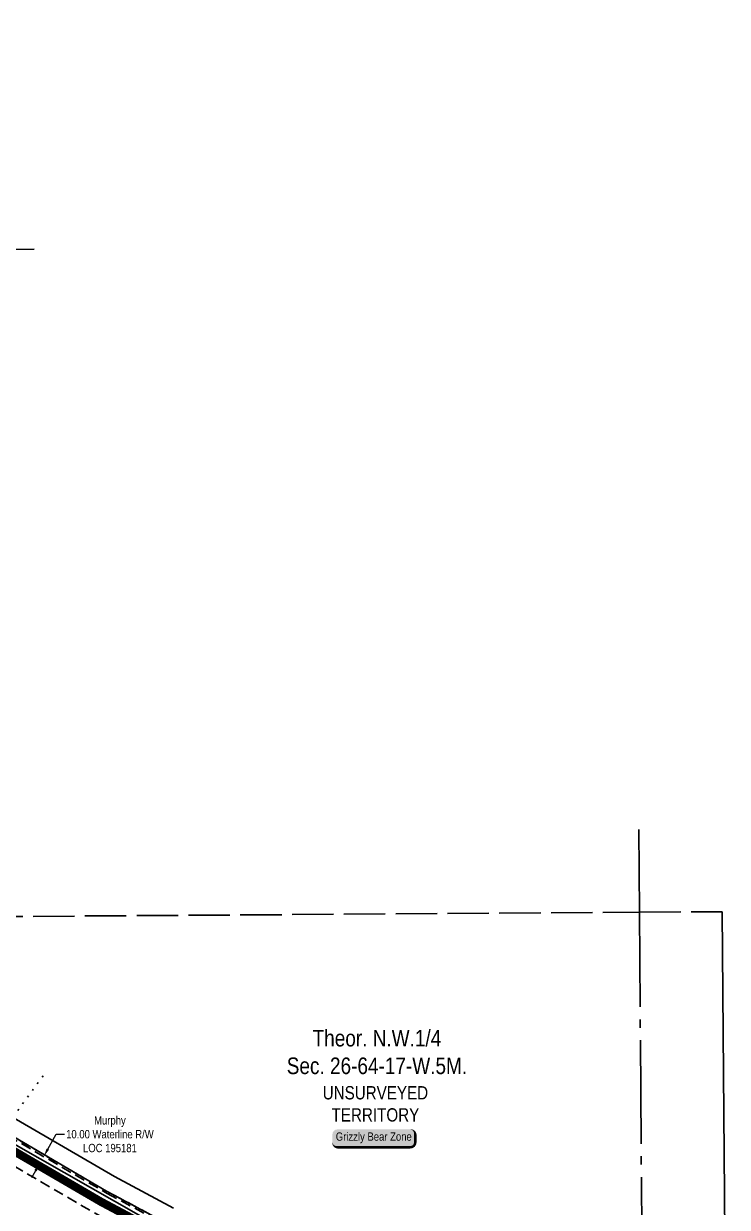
# Model space of a CAD drawing. Extents: x 527417 to 535105, y 6045789 to 6049248.
# Drawn here: x 534256 to 535105, y 6047203 to 6048630 of the extents above; entities that cross this region are included whole.
import ezdxf

# ---------------------------------------------------------------- set-up
doc = ezdxf.new("R2010")
doc.units = 0
doc.header["$LTSCALE"] = 5
doc.header["$PDSIZE"] = 0.5
for name, pattern in [('foc-ACCESSROAD', [3.75, 2.5, -1.25]), ('foc-FLOWLINE', [3.75, 2.5, -1.25]), ('foc-QUARTERLINE', [33, 25, -3, 2, -3]), ('foc-TOPO', [1, 0.2, -0.8]), ('foc-UNSURVEYED', [12.5, 10, -2.5])]:
    doc.linetypes.add(name, pattern=pattern)
doc.layers.get('Defpoints').update_dxf_attribs({"color": 9})
for name, color, linetype in [('AS-PIPE-AG', 44, 'Continuous'), ('AS-ROADS', 254, 'Continuous'), ('AS-WILDLIFE-BLOCK', 131, 'Continuous'), ('C-FLOWLINE', 13, 'foc-FLOWLINE'), ('C-RW', 13, 'Continuous'), ('C-SYMBOL', 7, 'Continuous'), ('CG-NOTES', 7, 'Continuous'), ('F-AR', 190, 'foc-ACCESSROAD'), ('L-SECQ', 8, 'foc-QUARTERLINE'), ('L-UNS-T', 3, 'Continuous'), ('L-USEC', 7, 'foc-UNSURVEYED'), ('T-VEGETATION CHANGE', 104, 'foc-TOPO')]:
    doc.layers.add(name, color=color, linetype=linetype)
doc.layers.add('C-RW-T', color=13, linetype='Continuous', lineweight=9)
doc.styles.add('175L', font='ARIALN.TTF', dxfattribs={"height": 20})
doc.styles.add('80', font='ARIALN.TTF', dxfattribs={"height": 10})
doc.styles.add('80CG', font='ARIALN.TTF', dxfattribs={"height": 10})
doc.styles.add('80L', font='ARIALN.TTF', dxfattribs={"height": 10})
doc.dimstyles.new('Compass 5 000', dxfattribs={"dimscale": 5, "dimtxt": 9, "dimasz": 2, "dimexe": 0.2, "dimexo": 0.0625, "dimgap": 0.5, "dimtad": 0, "dimtih": 1, "dimtoh": 1, "dimzin": 0, "dimdsep": 46, "dimtxsty": '80CG', "dimcen": 0.1, "dimse1": 1, "dimse2": 1, "dimclrd": 256, "dimclrt": 256, "dimaunit": 1, "dimadec": 4, "dimazin": 0, "dimtfac": 0.06, "dimtofl": 0, "dimtmove": 0, "dimatfit": 1, "dimfxl": 0.2, "dimtolj": 1, "dimtzin": 0, "dimlwd": -1, "dimarcsym": 0})

# ---------------------------------------------------------------- blocks, each defined once
blk = doc.blocks.new('*D596')
at = {"layer": 'C-RW-T', "transparency": 16777216}
for p, q in [((534285.4, 6047273.2), (534295.6, 6047291.1)), ((534295.6, 6047291.1), (534305.6, 6047291.1)), ((534270.6, 6047247.2), (534265.7, 6047238.5))]:
    blk.add_line(p, q, dxfattribs=at)
for points in [[(534284, 6047274), (534286.9, 6047272.4), (534280.5, 6047264.5)], [(534269.2, 6047248), (534272.1, 6047246.3), (534275.6, 6047255.8)]]:
    blk.add_solid(points, dxfattribs=at)
at = {"layer": 'Defpoints', "color": 0, "transparency": 16777216}
for p in [(534278.3, 6047265.8), (534273.3, 6047257.1), (534275.6, 6047255.8)]:
    blk.add_point(p, dxfattribs=at)
at = {"layer": 'C-RW-T', "transparency": 16777216, "insert": (534360.3, 6047291.1), "char_height": 10, "attachment_point": 5, "style": '80CG'}
blk.add_mtext('\\A1;Murphy\\P10.00 Waterline R/W\\PLOC 195181', dxfattribs=at)
blk = doc.blocks.new('*U570')
h = blk.add_hatch(color=255)
edge = h.paths.add_edge_path()
edge.add_line((-44, -11.5), (44, -11.5))
edge.add_arc((44, -5.5), 6, 270, 360)
edge.add_line((50, -5.5), (50, 4))
edge.add_arc((44, 4), 6, 0, 90)
edge.add_line((44, 10), (-44, 10))
edge.add_arc((-44, 4), 6, 90, 180)
edge.add_line((-50, 4), (-50, -5.5))
edge.add_arc((-44, -5.5), 6, 180, 270)
at = {"color": 131, "flags": 128}
blk.add_lwpolyline([(-44, -11.5, 3, 3, 0), (44, -11.5, 3, 3, 0.414214), (50, -5.5, 3, 3, 0), (50, 4, 3, 0, 0.414214), (44, 10, 0, 0, 0), (-44, 10, 0, 0, 0.414214), (-50, 4, 0, 0, 0), (-50, -5.5, 0, 3, 0.414214)], format="xyseb", close=True, dxfattribs=at)
at = {"color": 131, "style": '80'}
blk.add_attdef('ENTER_TEXT_001', (-26.8, -4.9), '', height=10, dxfattribs=at)

msp = doc.modelspace()

# ---------------------------------------------------------------- linework, layer by layer
at = {"layer": 'AS-PIPE-AG', "flags": 128}
msp.add_lwpolyline([(533948.766, 6047447.511), (533976.099, 6047432.487), (534039.722, 6047393.211), (534079.519, 6047368.915), (534143.967, 6047337.694), (534158.297, 6047326.852), (534244.346, 6047279.482), (534397.487, 6047192.232)], dxfattribs=at)
at = {"layer": 'AS-ROADS', "const_width": 9.995}
msp.add_lwpolyline([(534421.005, 6047171.641), (534349.757, 6047209.578), (534214.157, 6047288.467)], dxfattribs=at)
at = {"layer": 'C-FLOWLINE'}
msp.add_lwpolyline([(534423.812, 6047172.745), (534352.268, 6047210.842), (534216.457, 6047289.856), (534208.696, 6047293.869), (534213.616, 6047302.586), (534221.272, 6047298.628), (534357.136, 6047219.583), (534428.759, 6047181.444)], dxfattribs=at)
at = {"layer": 'C-RW', "flags": 128}
msp.add_lwpolyline([(534427.592, 6047184.52), (534356.226, 6047222.52), (534220.547, 6047301.454), (534134.185, 6047346.103), (534093.966, 6047370.283), (534052.631, 6047388.459), (534014.215, 6047415.033), (533985.937, 6047433.273), (534018.392, 6047483.589), (534035.19, 6047472.754), (534013.57, 6047439.236), (534025.321, 6047431.657), (534062.429, 6047405.988), (534103.176, 6047388.07), (534143.935, 6047363.565), (534230.169, 6047318.983), (534365.953, 6047239.987), (534436.987, 6047202.164)], dxfattribs=at)
at = {"layer": 'CG-NOTES'}
msp.add_line((535098.988, 6047559.337), (535105.207, 6046755.212), dxfattribs=at)
at = {"layer": 'F-AR', "flags": 128}
msp.add_lwpolyline([(534545.764, 6047075.49), (534520.791, 6047092.076), (534449.976, 6047135.894), (534412.764, 6047158.445), (534341.636, 6047196.319), (534206.114, 6047275.162), (534119.56, 6047319.909), (534080.15, 6047343.603), (534037.934, 6047362.167), (533997.555, 6047390.098), (533956.043, 6047416.875), (533907.504, 6047438.36), (533826.044, 6047490.58), (533684.379, 6047567.109), (533640.568, 6047595.014), (533488.975, 6047679.542), (533340.355, 6047758.447), (533255.941, 6047810.748), (533147.916, 6047867.631), (533131.245, 6047877.869), (533091.625, 6047903.661), (533002.46, 6047954.092), (532961.953, 6047972.71), (532931.268, 6047976.345), (532868.87, 6047973.671), (532809.598, 6047973.076), (532744.018, 6047976.087), (532685.691, 6047976.459), (532636.19, 6047974.295), (532523.117, 6047975.089), (532475.157, 6047973.529), (532421.61, 6047970.985), (532395.778, 6047971.642), (532243.544, 6047972.394), (532076.912, 6047971.196), (531962.735, 6047968.923), (531901.222, 6047970.682), (531793.578, 6047966.959), (531732.437, 6047968.749), (531440.089, 6047969.887), (531336.911, 6047966.613), (531162.814, 6047965.523), (531037.065, 6047962.555), (530979.432, 6047963.875), (530843.902, 6047962.632), (530733.378, 6047968.205), (530671.855, 6047969.877), (530609.828, 6047991.148), (530495.081, 6048039.176), (530449.603, 6048054.281), (530384.198, 6048078.886), (530368.366, 6048088.659), (530280.907, 6048105.3), (530245.424, 6048118.171), (530148.032, 6048149.772), (530104.504, 6048168.057), (530041.83, 6048191.076), (530000.405, 6048204.959), (529947.46, 6048218.987), (529816.803, 6048244.86), (529697.896, 6048291.109), (529628.068, 6048317.004), (529542.063, 6048344.317), (529448.27, 6048379.032), (529401.696, 6048397.698), (529351.749, 6048409.231), (529267.202, 6048438.615), (529228.263, 6048447.9), (529113.83, 6048466.552), (528993.65, 6048473.761), (528959.193, 6048479.561), (528894.388, 6048494.763), (528852.704, 6048510.001), (528777.71, 6048534.211), (528674.643, 6048578.34), (528612.366, 6048590.722), (528562.057, 6048599.32), (528562.685, 6048629.631), (528617.816, 6048620.21), (528683.564, 6048607.137), (528788.239, 6048562.32), (528862.461, 6048538.359), (528902.99, 6048523.544), (528965.112, 6048508.971), (528997.046, 6048503.596), (529117.149, 6048496.392), (529234.16, 6048477.319), (529275.623, 6048467.432), (529360.068, 6048438.083), (529410.7, 6048426.392), (529459.053, 6048407.013), (529551.81, 6048372.682), (529637.824, 6048345.365), (529708.545, 6048319.14), (529825.214, 6048273.761), (529954.218, 6048248.215), (530009.017, 6048233.696), (530051.765, 6048219.37), (530115.485, 6048195.967), (530158.484, 6048177.904), (530255.166, 6048146.533), (530288.873, 6048134.307), (530379.407, 6048117.081), (530397.475, 6048105.927), (530459.612, 6048082.552), (530505.61, 6048067.274), (530620.491, 6048019.19), (530677.248, 6047999.726), (530734.54, 6047998.169), (530844.52, 6047992.623), (530979.638, 6047993.862), (531037.055, 6047992.548), (531162.366, 6047995.505), (531336.341, 6047996.595), (531439.672, 6047999.873), (531732.934, 6047998.732), (531793.498, 6047996.958), (531901.133, 6048000.681), (531962.865, 6047998.915), (532076.505, 6048001.179), (532243.51, 6048002.378), (532396.234, 6048001.625), (532421.279, 6048000.987), (532473.958, 6048003.49), (532522.735, 6048005.077), (532635.64, 6048004.284), (532685.132, 6048006.448), (532744.802, 6048006.067), (532810.135, 6048003.067), (532868.077, 6048003.649), (532932.397, 6048006.405), (532970.177, 6048001.93), (533016.126, 6047980.811), (533107.2, 6047929.299), (533147.273, 6047903.213), (533162.763, 6047893.701), (533270.841, 6047836.79), (533355.298, 6047784.462), (533503.308, 6047705.88), (533655.936, 6047620.775), (533699.579, 6047592.978), (533841.282, 6047516.428), (533921.747, 6047464.846), (533970.324, 6047443.344), (534014.215, 6047415.033), (534052.631, 6047388.459), (534093.966, 6047370.283), (534134.185, 6047346.103), (534220.547, 6047301.454), (534356.226, 6047222.52), (534427.592, 6047184.52), (534465.635, 6047161.465), (534565.413, 6047099.725), (534600.497, 6047084.803), (534656.601, 6047067.783), (534719.337, 6047059.485), (534786.822, 6047046.871), (534848.859, 6047030.664), (534903.461, 6047011.969), (534956.405, 6046980.488), (535001.065, 6046939.6), (535001.438, 6046938.751), (535022.68, 6046890.383), (535039.634, 6046857.2), (535072.308, 6046836.442), (535104.559, 6046839.055)], dxfattribs=at)
at = {"layer": 'L-SECQ'}
for p, q in [((534999.042, 6047558.643), (534998.27, 6047658.588)), ((535005.03, 6046784.499), (534999.042, 6047558.643))]:
    msp.add_line(p, q, dxfattribs=at)
at = {"layer": 'L-SECQ', "flags": 128}
msp.add_lwpolyline([(534188.962, 6048357.408), (534268.802, 6048357.959)], dxfattribs=at)
at = {"layer": 'L-USEC'}
msp.add_line((534999.042, 6047558.643), (535098.988, 6047559.337), dxfattribs=at)
msp.add_lwpolyline([(534205.087, 6047553.317), (534999.042, 6047558.643)], dxfattribs=at)
at = {"layer": 'T-VEGETATION CHANGE', "ltscale": 2, "flags": 128}
msp.add_lwpolyline([(534279.663, 6047361.68), (534164.973, 6047204.131)], dxfattribs=at)

# ---------------------------------------------------------------- block references
at = {"layer": 'AS-WILDLIFE-BLOCK'}
ref = msp.add_blockref('*U570', (534678.72, 6047286.912), dxfattribs=dict(at, xscale=0.99948232, yscale=0.99948232, zscale=0.99948232))
ref.add_attrib('ENTER_TEXT_001', 'Grizzly Bear Zone', (534632.833, 6047283.295), dxfattribs={"layer": '0', "color": 131, "height": 9.99482, "style": '80'})

# ---------------------------------------------------------------- texts
at = {"layer": 'C-SYMBOL', "color": 3, "insert": (534682.436, 6047416.913), "char_height": 19.98965, "width": 379.2715, "attachment_point": 2, "style": '175L'}
msp.add_mtext('Theor. N.W.1/4 \\PSec. 26-64-17-W.5M.', dxfattribs=at)
at = {"layer": 'L-UNS-T', "color": 3, "insert": (534680.611, 6047327.672), "char_height": 15.99171, "attachment_point": 5, "style": '80L'}
msp.add_mtext_dynamic_manual_height_columns('UNSURVEYED TERRITORY', width=126.41375, gutter_width=47.5, heights=[0], dxfattribs=at)

# ---------------------------------------------------------------- dimensions: what is measured, and where the dimension line sits
at = {"layer": 'C-RW-T'}
dim = msp.add_linear_dim(base=(534275.563, 6047255.846), p1=(534278.263, 6047265.809), p2=(534273.321, 6047257.121), angle=240.364296, text='Murphy\\P10.00 Waterline R/W\\PLOC 195181', dimstyle='Compass 5 000', dxfattribs=at)
dim.commit()
dim.dimension.update_dxf_attribs({"geometry": '*D596', "text_midpoint": (534360.32, 6047291.139), "dimtype": 161})

doc.saveas('drawing.dxf')
